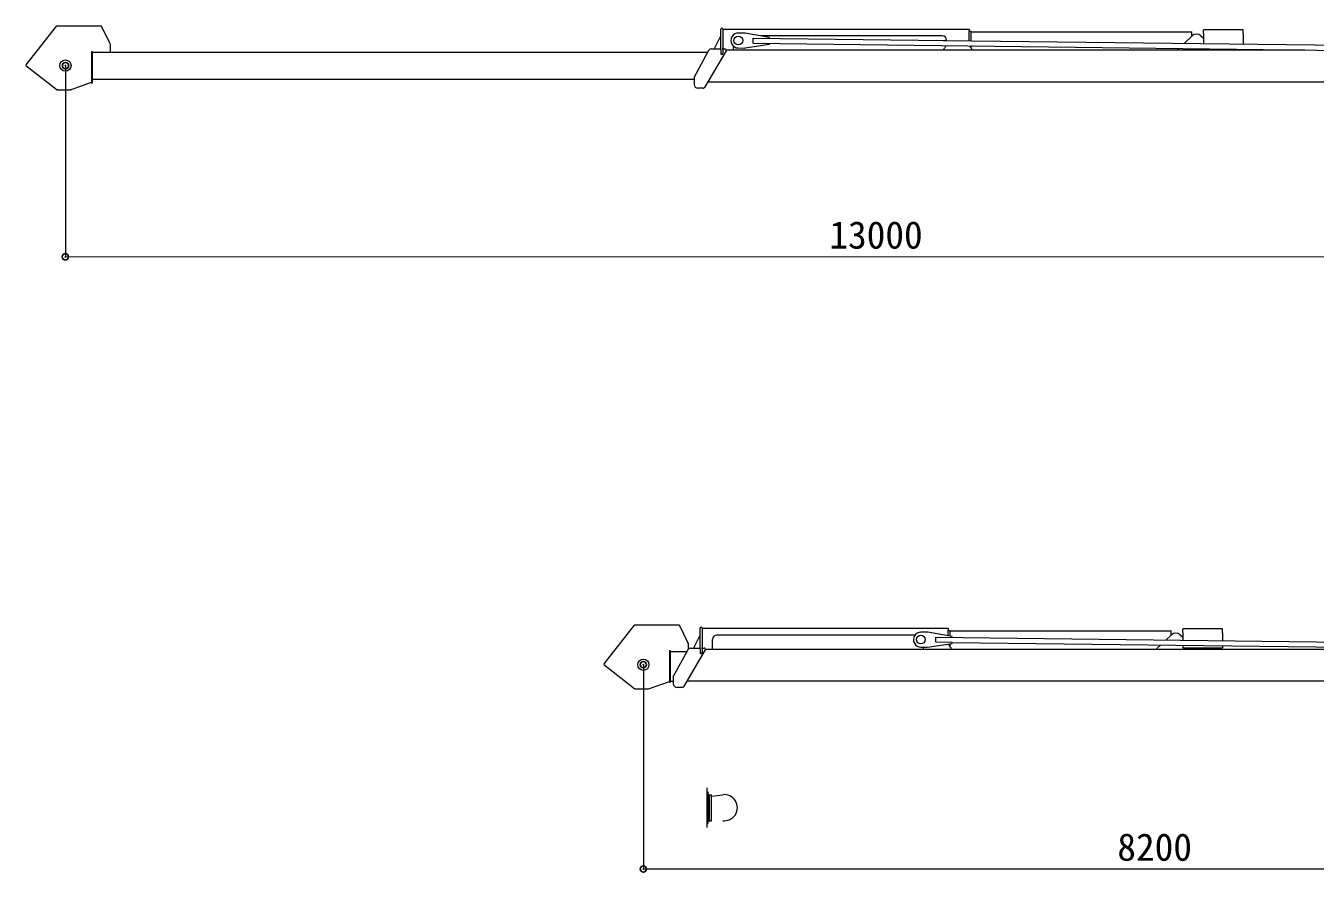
# Model space of a CAD drawing. Units: millimetres, scale not verified. Extents: x -57225 to 79791, y -37674 to 48571.
# Drawn here: x -42239 to -31900, y 3411 to 10194 of the extents above; entities that cross this region are included whole.
import ezdxf
from ezdxf.enums import TextEntityAlignment as Align

# ---------------------------------------------------------------- set-up
doc = ezdxf.new("R2010")
doc.units = ezdxf.units.MM
doc.header["$LTSCALE"] = 100
doc.header["$PDMODE"] = 32
doc.header["$PDSIZE"] = 50
doc.layers.add('0-0_0', color=7, linetype='Continuous', lineweight=18)
doc.layers.add('0-2_LY_3', color=7, linetype='Continuous', lineweight=18)
doc.layers.add('0-1_DEFPOINTS', color=7, linetype='Continuous')
doc.styles.add('ＭＳ ゴシック', font='')
doc.styles.get('ＭＳ ゴシック').set_extended_font_data('MS Gothic')

# ---------------------------------------------------------------- blocks, each defined once
blk = doc.blocks.new('_OPEN30_22')
at = {"layer": '0-0_0'}
blk.add_line((0, 0), (-0.5, 0), dxfattribs=at)
blk.add_lwpolyline([(-0.5, 0.13), (0, 0), (-0.5, -0.13)], dxfattribs=at)
blk = doc.blocks.new('D6')
at = {"layer": '0-0_0'}
for p, q in [((-6496, -594.37), (-6496.11, -1360.96)), ((4, -595.32), (3.89, -1361.91)), ((2.51, -1361.41), (-6494.72, -1360.46))]:
    blk.add_line(p, q, dxfattribs=at)
at = {"layer": '0-1_DEFPOINTS'}
for p in [(-6496, -594.12), (4, -595.07), (-6496.11, -1360.46)]:
    blk.add_point(p, dxfattribs=at)
at = {"layer": '0-0_0', "xscale": 2.77, "yscale": 2.77}
for p, rotation in [((-6496.11, -1360.46), 179.99163), ((3.89, -1361.41), 359.99163)]:
    blk.add_blockref('_OPEN30_22', p, dxfattribs=dict(at, rotation=rotation))
at = {"layer": '0-0_0', "style": 'ＭＳ ゴシック'}
blk.add_text('13000', height=110, rotation=359.992, dxfattribs=at).set_placement((-3433.61, -1360.66), align=Align.BOTTOM_LEFT)
blk = doc.blocks.new('D5')
at = {"layer": '0-0_0'}
for p, q in [((-4096, 2217.05), (-4096, 1397.97)), ((4, 2216.1), (4, 1397.97)), ((2.62, 1398.47), (-4094.61, 1398.47))]:
    blk.add_line(p, q, dxfattribs=at)
at = {"layer": '0-1_DEFPOINTS'}
for p in [(-4096, 2217.3), (4, 2216.35), (-4096, 1398.47)]:
    blk.add_point(p, dxfattribs=at)
at = {"layer": '0-0_0', "xscale": 2.77, "yscale": 2.77, "rotation": 180}
blk.add_blockref('_OPEN30_22', (-4096, 1398.47), dxfattribs=at)
at = {"layer": '0-0_0', "xscale": 2.77, "yscale": 2.77}
blk.add_blockref('_OPEN30_22', (4, 1398.47), dxfattribs=at)
at = {"layer": '0-0_0', "style": 'ＭＳ ゴシック'}
blk.add_text('8200', height=110, dxfattribs=at).set_placement((-2196, 1398.72), align=Align.BOTTOM_LEFT)

msp = doc.modelspace()

# ---------------------------------------------------------------- linework, layer by layer
at = {"layer": '0-0_0'}
for p, q in [((-41993.6, 10192.4), (-42238.6, 9882.4)), ((-41990.4, 10189.9), (-41993.6, 10192.4)), ((-41631.8, 10191.7), (-41635.4, 10189.9)), ((-41561.8, 10048.7), (-41631.8, 10191.7)), ((-36666.4, 10150.9), (-36666.4, 10166.9)), ((-36666.4, 10013.6), (-36666.4, 10150.9)), ((-36650.4, 10167), (-34675.4, 10167)), ((-36650.4, 10167), (-36650.4, 10013.6)), ((-36479.5, 10135.7), (-36524.7, 10136.2)), ((-36275.1, 10100.7), (-36469.9, 10134.8)), ((-34675.4, 10167), (-34675.4, 10153)), ((-34675.4, 10074), (-34675.4, 10153)), ((-34675.4, 10150.5), (-34659.4, 10150.5)), ((-34659.4, 10078), (-34659.4, 10150.5)), ((-34659.4, 10145.5), (-32898.4, 10145.5)), ((-32898.4, 10145.5), (-32889.4, 10145.5)), ((-32889.4, 10115.5), (-32889.4, 10145.5)), ((-32796.4, 10131), (-32796.4, 10159)), ((-32479, 10161.6), (-32793.8, 10161.6)), ((-32476.4, 10131), (-32476.4, 10159)), ((-41565.4, 10046.9), (-41561.8, 10048.7)), ((-36715.4, 10011), (-36666.4, 10112.8)), ((-36565.4, 10001), (-36565.4, 10031.5)), ((-36471.4, 10016.3), (-36275.8, 10045.7)), ((-36405.7, 10054.6), (-36405.2, 10094.9)), ((-36405.7, 10054.6), (-30900.4, 9987.9)), ((-36405.2, 10094.9), (-34865.4, 10076.4)), ((-34890.4, 10113), (-36345.6, 10113)), ((-36275.8, 10045.7), (-36275.7, 10051.1)), ((-36275.7, 10051.1), (-36275.7, 10053.1)), ((-36275.2, 10095.3), (-36275.1, 10100.7)), ((-36275.2, 10095.3), (-36275.2, 10093.3)), ((-34882.9, 10076.5), (-30550.6, 10024)), ((-34855.4, 10076.1), (-34855.4, 10078)), ((-34659.4, 10073.8), (-34659.4, 10078)), ((-34659.4, 10016), (-34659.4, 10033.5)), ((-34652.4, 10033.3), (-34652.4, 10033.4)), ((-34652.4, 10033.3), (-34648.5, 10033.3)), ((-32951.8, 10053.1), (-32885.4, 10114.7)), ((-32889.4, 10115.5), (-32889.4, 10111)), ((-32817.4, 10114.7), (-32796.4, 10095.2)), ((-32476.4, 10131), (-32476.4, 10129.8)), ((-32476.4, 10129.8), (-32476.4, 10047.3)), ((-41710.4, 9987.9), (-41705.4, 9987.9)), ((-41705.4, 9987.9), (-41705.4, 9734.9)), ((-41705.4, 9981.9), (-36769.9, 9981.9)), ((-36880.4, 9778.5), (-36761.1, 9998.1)), ((-36624.3, 9993.5), (-36797.5, 9698.5)), ((-36743.5, 10008.5), (-36666.4, 10008.5)), ((-36715.4, 10011), (-36715.4, 10008.5)), ((-36666.4, 10002.2), (-36666.4, 10013.6)), ((-36666.4, 10002.2), (-36666.4, 9973)), ((-36650.4, 10002.2), (-36650.4, 10013.6)), ((-36650.4, 10008.5), (-36632.9, 10008.5)), ((-36650.4, 10002.2), (-36650.4, 9973)), ((-36623.2, 10001), (-31983.3, 10001)), ((-36526.2, 10016.2), (-36481, 10015.7)), ((-34655.4, 10012), (-34660.8, 10017.4)), ((-34655.4, 10012), (-34655.4, 10001)), ((-33001.4, 10007), (-32994.7, 10013.3)), ((-33001.4, 10005), (-33001.4, 10007)), ((-33001.4, 10001), (-33001.4, 10005)), ((-42235.4, 9879.9), (-42238.6, 9882.4)), ((-42235.4, 9879.9), (-42237.9, 9876.8)), ((-42237.9, 9876.8), (-41987.9, 9681.8)), ((-41879.1, 9681.2), (-41710.4, 9741.2)), ((-41705.4, 9765.2), (-36880.4, 9765.2)), ((-36880.4, 9778.5), (-36880.4, 9723.5)), ((-32995.4, 9745.5), (-30900.4, 9745.5)), ((-41987.9, 9681.8), (-41985.4, 9684.9)), ((-41985.4, 9680.9), (-41985.4, 9684.9)), ((-41985.4, 9680.9), (-41880.4, 9680.9)), ((-41880.4, 9684.9), (-41879.1, 9681.2)), ((-41880.4, 9684.9), (-41880.4, 9680.9)), ((-36806.1, 9693.5), (-36850.4, 9693.5)), ((-37359.8, 5390.8), (-37604.8, 5080.8)), ((-37356.7, 5388.3), (-37359.8, 5390.8)), ((-36998.1, 5390), (-37001.7, 5388.3)), ((-36928.1, 5247), (-36998.1, 5390)), ((-36881.7, 5209.4), (-36832.7, 5311.1)), ((-36832.7, 5349.3), (-36832.7, 5365.3)), ((-36832.7, 5211.9), (-36832.7, 5349.3)), ((-36816.7, 5365.4), (-36816.7, 5211.9)), ((-36816.7, 5365.4), (-34841.7, 5365.4)), ((-36731.7, 5199.4), (-36731.7, 5276.4)), ((-35109.1, 5311.4), (-36696.7, 5311.4)), ((-35015.8, 5334), (-35061, 5334.6)), ((-34811.4, 5299), (-35006.2, 5333.1)), ((-34941.9, 5253), (-34941.4, 5293.3)), ((-34941.4, 5293.3), (-29086.9, 5222.3)), ((-34841.7, 5365.4), (-34841.7, 5351.4)), ((-34841.7, 5304.4), (-34841.7, 5351.4)), ((-34841.7, 5348.9), (-34825.7, 5348.9)), ((-34825.7, 5301.6), (-34825.7, 5348.9)), ((-34825.7, 5343.9), (-33064.7, 5343.9)), ((-34811.4, 5293.7), (-34811.5, 5291.7)), ((-34811.4, 5293.7), (-34811.4, 5299)), ((-33097.1, 5270.9), (-33051.7, 5313)), ((-33064.7, 5343.9), (-33055.7, 5343.9)), ((-33055.7, 5313.9), (-33055.7, 5343.9)), ((-33055.7, 5313.9), (-33055.7, 5309.3)), ((-32983.7, 5313), (-32962.7, 5293.5)), ((-32962.7, 5329.3), (-32962.7, 5357.4)), ((-32645.3, 5360), (-32960.1, 5360)), ((-32642.7, 5329.3), (-32642.7, 5357.4)), ((-32642.7, 5329.3), (-32642.7, 5328.1)), ((-32642.7, 5328.1), (-32642.7, 5265.4)), ((-37076.7, 5186.3), (-37071.7, 5186.3)), ((-37071.7, 5186.3), (-37071.7, 4933.3)), ((-37071.7, 5180.3), (-36936.1, 5180.3)), ((-37046.7, 4976.9), (-36927.4, 5196.4)), ((-36790.5, 5191.8), (-36963.8, 4896.8)), ((-36931.7, 5245.3), (-36928.1, 5247)), ((-36909.8, 5206.9), (-36832.7, 5206.9)), ((-36881.7, 5209.4), (-36881.7, 5206.9)), ((-36832.7, 5200.6), (-36832.7, 5211.9)), ((-36832.7, 5200.6), (-36832.7, 5171.3)), ((-36816.7, 5200.6), (-36816.7, 5211.9)), ((-36816.7, 5206.9), (-36799.2, 5206.9)), ((-36816.7, 5200.6), (-36816.7, 5171.3)), ((-36789.5, 5199.4), (-31066.7, 5199.4)), ((-35062.4, 5214.6), (-35017.3, 5214)), ((-35007.6, 5214.7), (-34812, 5244.1)), ((-34821.7, 5210.4), (-34827, 5215.7)), ((-34825.7, 5214.4), (-34825.7, 5242)), ((-34821.7, 5210.4), (-34821.7, 5199.4)), ((-34812, 5244.1), (-34812, 5249.4)), ((-34811.9, 5251.4), (-31066.7, 5206)), ((-33494.7, 5233.9), (-33494.7, 5235.4)), ((-33481.7, 5235.3), (-33481.7, 5233.9)), ((-33167.7, 5205.4), (-33139.9, 5231.1)), ((-33167.7, 5203.4), (-33167.7, 5205.4)), ((-33167.7, 5199.4), (-33167.7, 5203.4)), ((-32962.7, 5229), (-32962.7, 5208.4)), ((-32962.7, 5208.4), (-32642.7, 5208.4)), ((-32642.7, 5225.1), (-32642.7, 5208.4)), ((-37601.7, 5078.3), (-37604.8, 5080.8)), ((-37601.7, 5078.3), (-37604.1, 5075.1)), ((-37604.1, 5075.1), (-37354.1, 4880.1)), ((-37046.7, 4976.9), (-37046.7, 4921.9)), ((-37354.1, 4880.1), (-37351.7, 4883.3)), ((-37351.7, 4879.3), (-37351.7, 4883.3)), ((-37351.7, 4879.3), (-37246.7, 4879.3)), ((-37246.7, 4883.3), (-37245.3, 4879.5)), ((-37246.7, 4883.3), (-37246.7, 4879.3)), ((-37245.3, 4879.5), (-37076.7, 4939.5)), ((-37046.7, 4938.6), (-37071.7, 4938.6)), ((-36972.4, 4891.9), (-37016.7, 4891.9)), ((-36936.1, 4943.9), (-33586.7, 4943.9)), ((-33586.7, 4943.9), (-33161.7, 4943.9)), ((-33161.7, 4943.9), (-31066.7, 4943.9))]:
    msp.add_line(p, q, dxfattribs=at)
for points in [[(-41990.4, 10189.9), (-41990.4, 10193.9), (-41635.4, 10193.9), (-41635.4, 10189.9)], [(-41565.4, 10046.9), (-41561.4, 10046.9), (-41561.4, 9981.9)], [(-32796.4, 10131), (-32796.4, 10129.8), (-32796.4, 10051.2)], [(-41710.4, 9987.9), (-41710.4, 9734.9), (-41705.4, 9734.9)], [(-34875.4, 10001), (-34875.4, 10012), (-34870.1, 10017.4)], [(-36769.9, 9745.5), (-33420.4, 9745.5), (-32995.4, 9745.5)], [(-37356.7, 5388.3), (-37356.7, 5392.3), (-37001.7, 5392.3), (-37001.7, 5388.3)], [(-32962.7, 5329.3), (-32962.7, 5328.1), (-32962.7, 5269.3)], [(-37076.7, 5186.3), (-37076.7, 4933.3), (-37071.7, 4933.3)], [(-36931.7, 5245.3), (-36927.7, 5245.3), (-36927.7, 5195.8)], [(-35041.7, 5199.4), (-35041.7, 5210.4), (-35037.8, 5214.3)], [(-34812, 5249.4), (-34811.9, 5251.4), (-34941.9, 5253)]]:
    msp.add_lwpolyline(points, dxfattribs=at)
for centre, radius in [((-36525.4, 10076.2), 35), ((-41920.4, 9874.9), 45), ((-41920.4, 9874.9), 25), ((-35061.7, 5274.6), 35), ((-37286.7, 5073.3), 45), ((-37286.7, 5073.3), 25)]:
    msp.add_circle(centre, radius, dxfattribs=at)
for centre, radius, start, end in [((-36658.4, 10166.9), 8, 0, 180), ((-36525.4, 10076.2), 60, 89.30563, 269.44606), ((-36480.3, 10075.7), 60, 80.07575, 89.30563), ((-32793.8, 10159), 2.6, 90, 180.00002), ((-32479, 10159), 2.6, 0, 90.00001), ((-34890.4, 10078), 35, 0, 90), ((-34905.4, 10052.7), 50, 315, 340.28597), ((-34625.4, 10052.7), 50, 202.49412, 225), ((-32851.4, 10078), 50, 47.13534, 132.86466), ((-36743.5, 9988.5), 20, 90, 151.47688), ((-36632.9, 9998.5), 10, 329.57422, 90), ((-36480.3, 10075.7), 60, 269.30563, 278.53552), ((-36850.4, 9723.5), 30, 180, 270), ((-36806.1, 9703.5), 10, 270, 329.57422), ((-36824.7, 5365.3), 8, 0, 180), ((-36696.7, 5276.4), 35, 90, 180), ((-35061.7, 5274.6), 60, 89.30563, 269.30563), ((-35016.5, 5274), 60, 80.07575, 89.30563), ((-33017.7, 5276.4), 50, 47.13534, 132.86466), ((-32960.1, 5357.4), 2.6, 90, 180.00002), ((-32645.3, 5357.4), 2.6, 0, 90.00001), ((-36909.8, 5186.9), 20, 90, 151.47688), ((-36799.2, 5196.9), 10, 329.57422, 90), ((-35016.5, 5274), 60, 269.30563, 278.53552), ((-34791.7, 5251.1), 50, 193.05476, 225), ((-37016.7, 4921.9), 30, 180, 270), ((-36972.4, 4901.9), 10, 270, 329.57422)]:
    msp.add_arc(centre, radius, start, end, dxfattribs=at)
for centre, major_axis, start_param, end_param in [((-36658.4, 9973), (0, 11.3), 1.5707963, 2.0943951), ((-36658.4, 9970.2), (8, 0), 3.6651914, 5.7595865), ((-36658.4, 9973), (0, 11.3), 4.1887902, 4.712389), ((-36824.7, 5171.3), (0, 11.3), 1.5707963, 2.0943951), ((-36824.7, 5171.3), (0, 11.3), 4.1887902, 4.712389), ((-36824.7, 5168.5), (8, 0), 3.6651914, 5.7595865)]:
    msp.add_ellipse(centre, major_axis=major_axis, ratio=0.707107, start_param=start_param, end_param=end_param, dxfattribs=at)
for p in [(-41920.4, 9874.9), (-37286.7, 5073.3)]:
    msp.add_point(p, dxfattribs=at)
at = {"layer": '0-2_LY_3'}
for p, q in [((-36779.3, 4087.6), (-36779.3, 3767.6)), ((-36779.3, 4055.1), (-36769.3, 4055.1)), ((-36769.3, 4055.1), (-36769.3, 3800.1)), ((-36769.3, 4032.6), (-36760.8, 4032.6)), ((-36755.8, 3822.6), (-36755.8, 4032.6)), ((-36755.8, 4031.6), (-36740.8, 4031.6)), ((-36740.8, 4020.6), (-36650.8, 4031.8)), ((-36740.8, 3823.6), (-36740.8, 4031.6)), ((-36779.3, 3800.1), (-36769.3, 3800.1)), ((-36760.8, 3822.6), (-36755.8, 3822.6)), ((-36755.8, 3823.6), (-36740.8, 3823.6))]:
    msp.add_line(p, q, dxfattribs=at)
msp.add_arc((-36637.8, 3927.6), 105, 262.91125, 97.08875, dxfattribs=at)

# ---------------------------------------------------------------- block references
at = {"layer": '0-0_0', "xscale": 2, "yscale": 2}
for name, p in [('D6', (-28928.4, 11063.2)), ('D5', (-29094.7, 638.7))]:
    msp.add_blockref(name, p, dxfattribs=at)

doc.saveas('drawing.dxf')
